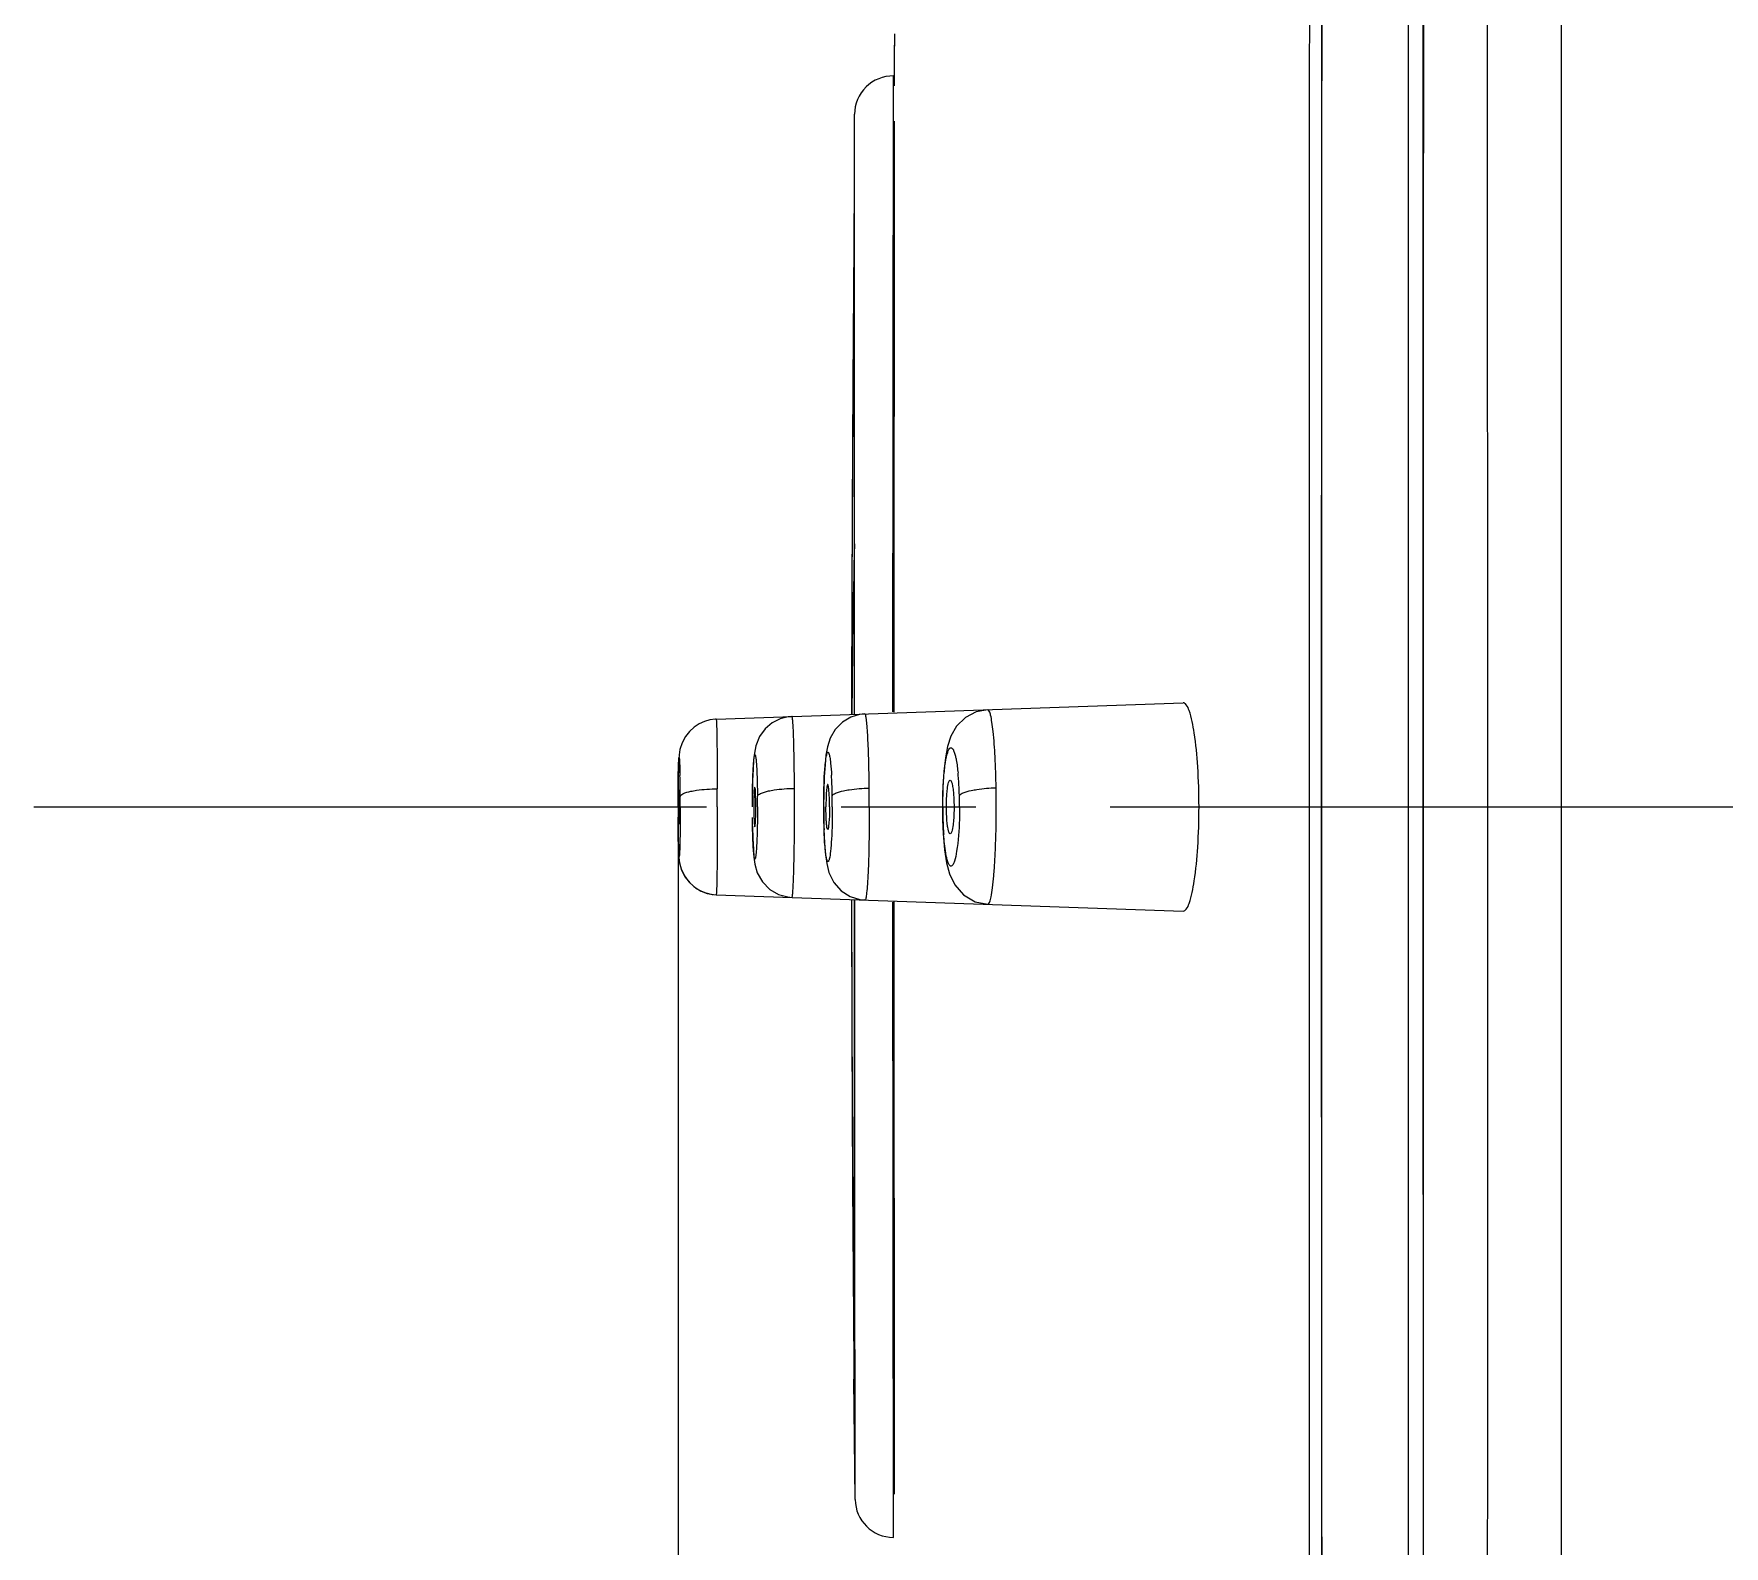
# Model space of a CAD drawing. Extents: x 60834 to 61254, y -28661 to -28364.
# Drawn here: x 61146.19 to 61168.18, y -28536.1 to -28516.44 of the extents above; entities that cross this region are included whole.
import ezdxf

# ---------------------------------------------------------------- set-up
doc = ezdxf.new("R2010")
doc.units = 0
doc.header["$LTSCALE"] = 7
doc.header["$MEASUREMENT"] = 0
doc.linetypes.add('CENTER', pattern=[2, 1.25, -0.25, 0.25, -0.25])
for name, color, linetype in [('08_ALL_FEATURES', 7, 'CONTINUOUS'), ('CL', 1, 'CENTER'), ('DIM', 2, 'CONTINUOUS')]:
    doc.layers.add(name, color=color, linetype=linetype)

msp = doc.modelspace()

# ---------------------------------------------------------------- linework, layer by layer
at = {"layer": '08_ALL_FEATURES', "color": 7, "linetype": 'Continuous'}
for p, q in [((61166.066, -28580.161), (61166.058, -28484.966)), ((61157.385, -28516.437), (61157.383, -28516.727)), ((61157.385, -28516.44), (61157.383, -28516.76)), ((61157.385, -28516.437), (61157.385, -28516.437)), ((61157.383, -28516.772), (61157.382, -28517.114)), ((61157.383, -28516.76), (61157.383, -28516.772)), ((61157.367, -28525.25), (61157.373, -28516.987)), ((61156.865, -28525.283), (61156.867, -28517.482)), ((61157.381, -28517.57), (61157.377, -28525.256)), ((61156.864, -28518.487), (61156.859, -28519.05)), ((61156.835, -28522.879), (61156.832, -28523.515)), ((61156.865, -28523), (61156.865, -28522.879)), ((61156.865, -28524.006), (61156.865, -28523)), ((61156.832, -28523.515), (61156.828, -28525.284)), ((61156.865, -28524.789), (61156.865, -28524.006)), ((61156.865, -28525.276), (61156.865, -28524.789)), ((61155.068, -28525.346), (61161.143, -28525.133)), ((61155.068, -28525.346), (61155.068, -28525.346)), ((61156.053, -28525.311), (61156.053, -28525.311)), ((61157.003, -28525.278), (61157.002, -28525.278)), ((61158.6, -28525.222), (61158.599, -28525.222)), ((61156.514, -28525.708), (61156.495, -28525.814)), ((61158.078, -28525.7), (61158.049, -28525.848)), ((61155.082, -28526.487), (61155.082, -28526.251)), ((61158.014, -28526.235), (61158.009, -28526.473)), ((61155.583, -28526.535), (61155.583, -28526.46)), ((61158.009, -28526.473), (61158.011, -28526.653)), ((61164.257, -28526.487), (61164.275, -28571.381)), ((61156.464, -28526.498), (61156.465, -28526.639)), ((61156.467, -28526.631), (61156.465, -28526.639)), ((61156.465, -28526.639), (61156.469, -28526.778)), ((61158.016, -28526.638), (61158.011, -28526.653)), ((61158.011, -28526.653), (61158.019, -28526.837)), ((61154.573, -28526.8), (61154.575, -28526.919)), ((61155.54, -28526.738), (61155.544, -28526.904)), ((61156.469, -28526.778), (61156.477, -28526.958)), ((61158.019, -28526.837), (61158.038, -28527.043)), ((61156.477, -28526.958), (61156.489, -28527.105)), ((61155.068, -28527.629), (61161.143, -28527.841)), ((61156.865, -28527.692), (61156.865, -28533.925)), ((61156.876, -28535.485), (61156.867, -28527.692)), ((61156.867, -28528.112), (61156.867, -28527.698)), ((61157.373, -28535.987), (61157.366, -28527.724)), ((61157.377, -28527.719), (61157.381, -28535.423)), ((61158.6, -28527.752), (61158.6, -28527.752)), ((61156.867, -28528.779), (61156.867, -28528.112)), ((61156.868, -28529.973), (61156.867, -28528.779)), ((61156.868, -28530.591), (61156.868, -28529.973)), ((61156.871, -28533.698), (61156.868, -28530.591)), ((61156.872, -28533.925), (61156.871, -28533.698)), ((61156.874, -28535.492), (61156.859, -28533.925))]:
    msp.add_line(p, q, dxfattribs=at)
for points in [[(61164.294, -28477.842), (61164.261, -28504.458), (61164.257, -28526.487)], [(61163.014, -28478.469), (61162.949, -28502.202), (61162.935, -28526.477), (61162.949, -28550.767)], [(61155.068, -28525.346), (61155.057, -28525.347), (61154.986, -28525.356), (61154.916, -28525.376), (61154.847, -28525.407), (61154.781, -28525.449), (61154.72, -28525.505), (61154.667, -28525.573), (61154.624, -28525.653), (61154.596, -28525.74), (61154.585, -28525.811), (61154.581, -28525.862), (61154.579, -28525.921), (61154.576, -28525.998), (61154.575, -28526.094), (61154.573, -28526.205), (61154.572, -28526.332), (61154.572, -28526.487)], [(61156.053, -28525.312), (61156.006, -28525.316), (61155.899, -28525.342), (61155.797, -28525.393), (61155.705, -28525.47), (61155.63, -28525.573), (61155.582, -28525.691), (61155.564, -28525.787), (61155.554, -28525.879), (61155.547, -28525.998), (61155.542, -28526.145), (61155.539, -28526.32)], [(61157.002, -28525.279), (61156.932, -28525.286), (61156.818, -28525.321), (61156.709, -28525.386), (61156.616, -28525.479), (61156.549, -28525.595), (61156.514, -28525.708)], [(61158.599, -28525.223), (61158.45, -28525.25), (61158.31, -28525.323), (61158.195, -28525.436), (61158.121, -28525.569), (61158.078, -28525.7)], [(61156.495, -28525.814), (61156.483, -28525.94), (61156.473, -28526.096), (61156.466, -28526.285), (61156.464, -28526.498)], [(61158.049, -28525.848), (61158.028, -28526.025), (61158.014, -28526.235)], [(61154.575, -28526.919), (61154.577, -28527.015), (61154.58, -28527.088), (61154.584, -28527.147)], [(61155.544, -28526.904), (61155.551, -28527.038), (61155.558, -28527.142)], [(61154.584, -28527.147), (61154.592, -28527.213), (61154.618, -28527.308), (61154.665, -28527.399), (61154.726, -28527.476), (61154.797, -28527.537), (61154.873, -28527.581), (61154.952, -28527.611), (61155.031, -28527.626), (61155.068, -28527.629)], [(61155.558, -28527.142), (61155.571, -28527.233), (61155.602, -28527.343), (61155.669, -28527.463), (61155.766, -28527.56), (61155.88, -28527.625), (61155.998, -28527.658), (61156.054, -28527.663)], [(61156.489, -28527.105), (61156.505, -28527.223), (61156.534, -28527.338), (61156.597, -28527.468), (61156.694, -28527.577), (61156.811, -28527.651), (61156.935, -28527.689), (61157.003, -28527.696)], [(61158.038, -28527.043), (61158.064, -28527.213), (61158.103, -28527.359), (61158.17, -28527.5), (61158.285, -28527.632), (61158.435, -28527.719), (61158.6, -28527.752)], [(61154.612, -28527.292), (61154.654, -28527.382), (61154.71, -28527.46), (61154.778, -28527.523), (61154.853, -28527.572), (61154.933, -28527.605), (61155.015, -28527.624), (61155.025, -28527.625)]]:
    msp.add_lwpolyline(points, dxfattribs=at)
for centre, radius, start, end in [((95585.885, -28526.542), 34421.818, 179.9392769, 180.0604501), ((82054.079, -28526.504), 20891.139, 179.9227889, 180.0772588), ((61157.367, -28517.484), 0.5, 89.2155, 179.7629), ((61930.094, -28526.628), 773.267, 179.43846, 179.900386), ((62062.331, -28526.741), 905.504, 179.51337, 179.755642), ((61321.916, -28526.588), 165.089, 178.77714, 179.54754), ((61154.881, -28526.384), 3.349, 4.4126, 5.7907), ((61133.969, -28526.435), 20.631, 0.2243, 0.9889), ((61116.79, -28526.482), 39.297, 359.9919, 0.3439), ((61150.841, -28526.399), 5.736, 2.1199, 3.2371), ((61149.223, -28526.461), 7.355, 0.9166, 2.1338), ((61132.5, -28526.482), 24.559, 359.9867, 0.559), ((61154.002, -28526.451), 4.23, 1.5553, 4.4032), ((61145.141, -28526.481), 13.569, 359.9736, 1.0282), ((61148.069, -28526.464), 6.522, 0.0047, 1.0863), ((61136.165, -28526.48), 18.425, 359.8474, 0.0507), ((61125.987, -28526.487), 28.613, 359.9986, 0.2652), ((61142.127, -28526.487), 13.478, 359.9971, 0.5873), ((61165.546, -28526.487), 9.08, 179.9988, 180.6062), ((61148.04, -28526.485), 8.538, 0.3116, 0.9508), ((61147.724, -28526.487), 8.854, 0.0004, 0.3151), ((61163.632, -28526.487), 5.618, 180.0064, 180.5238), ((61153.138, -28526.485), 5.095, 0.5472, 1.6688), ((61152.961, -28526.487), 5.273, 0.0001, 0.553), ((61165.241, -28526.491), 8.775, 180.6071, 180.9177), ((61164.096, -28526.513), 7.63, 180.8853, 182.0571), ((61163.473, -28526.489), 5.459, 180.519, 181.5661), ((61162.483, -28526.524), 4.468, 181.457, 184.1342), ((62043.88, -28526.356), 887.053, 180.086168, 180.488839), ((61930.113, -28526.346), 773.286, 180.099613, 180.56156), ((61157.375, -28535.485), 0.5, 180.8186, 269.6577)]:
    msp.add_arc(centre, radius, start, end, dxfattribs=at)
for points, knots in [([(61162.867, -28574.431), (61162.84, -28572.433), (61162.818, -28568.437), (61162.818, -28560.446), (61162.795, -28550.458), (61162.784, -28538.473), (61162.783, -28526.488), (61162.786, -28514.502), (61162.794, -28504.515), (61162.806, -28496.525), (61162.819, -28490.532), (61162.818, -28484.538), (61162.84, -28480.542), (61162.867, -28478.544)], [0, 0, 0, 0, 0.062524, 0.125022, 0.250014, 0.375007, 0.5, 0.624993, 0.749986, 0.812483, 0.874978, 0.937476, 1, 1, 1, 1]), ([(61165.109, -28580.022), (61165.105, -28572.138), (61165.099, -28560.292), (61165.097, -28544.48), (61165.105, -28528.617), (61165.095, -28508.801), (61165.099, -28492.951), (61165.104, -28485.036)], [0, 0, 0, 0, 0.249022, 0.374133, 0.499406, 0.750019, 1, 1, 1, 1]), ([(61164.281, -28489.86), (61164.281, -28492.906), (61164.27, -28498.999), (61164.265, -28511.185), (61164.263, -28526.417), (61164.263, -28544.695), (61164.276, -28556.881), (61164.28, -28562.974)], [0, 0, 0, 0, 0.124999, 0.25, 0.5, 0.75, 1, 1, 1, 1]), ([(61161.347, -28526.487), (61161.347, -28526.313), (61161.337, -28525.991), (61161.299, -28525.573), (61161.245, -28525.298), (61161.195, -28525.168), (61161.158, -28525.133), (61161.142, -28525.133)], [0, 0, 0, 0, 0.374855, 0.692257, 0.906591, 0.967143, 1, 1, 1, 1]), ([(61155.068, -28525.346), (61155.07, -28525.345), (61155.069, -28525.354), (61155.071, -28525.363), (61155.072, -28525.386), (61155.073, -28525.413), (61155.074, -28525.45), (61155.076, -28525.513), (61155.077, -28525.609), (61155.079, -28525.742), (61155.08, -28525.897), (61155.081, -28526.069), (61155.082, -28526.189), (61155.082, -28526.251)], [0, 0, 0, 0, 0.004673, 0.018405, 0.041152, 0.072679, 0.112738, 0.161081, 0.281367, 0.430032, 0.60312, 0.795357, 1, 1, 1, 1]), ([(61156.086, -28526.246), (61156.085, -28526.122), (61156.084, -28525.945), (61156.079, -28525.721), (61156.075, -28525.583), (61156.071, -28525.471), (61156.066, -28525.396), (61156.062, -28525.352), (61156.06, -28525.33), (61156.057, -28525.319), (61156.055, -28525.311), (61156.053, -28525.311)], [0, 0, 0, 0, 0.396227, 0.569043, 0.717565, 0.837781, 0.926219, 0.957816, 0.980677, 0.994619, 1, 1, 1, 1]), ([(61157.058, -28526.242), (61157.057, -28526.114), (61157.054, -28525.931), (61157.046, -28525.7), (61157.039, -28525.557), (61157.032, -28525.444), (61157.024, -28525.355), (61157.015, -28525.312), (61157.009, -28525.278), (61157.003, -28525.278)], [0, 0, 0, 0, 0.395585, 0.567913, 0.716201, 0.836269, 0.924895, 0.979522, 1, 1, 1, 1]), ([(61158.708, -28526.238), (61158.706, -28526.103), (61158.699, -28525.859), (61158.679, -28525.574), (61158.657, -28525.396), (61158.64, -28525.304), (61158.627, -28525.252), (61158.608, -28525.222), (61158.6, -28525.222)], [0, 0, 0, 0, 0.392224, 0.710487, 0.829992, 0.918717, 0.97464, 1, 1, 1, 1]), ([(61155.55, -28525.98), (61155.551, -28525.953), (61155.554, -28525.915), (61155.558, -28525.869), (61155.561, -28525.844), (61155.565, -28525.826), (61155.566, -28525.816), (61155.572, -28525.808), (61155.577, -28525.817), (61155.579, -28525.828), (61155.583, -28525.847), (61155.586, -28525.873), (61155.59, -28525.921), (61155.595, -28525.995), (61155.598, -28526.058), (61155.599, -28526.094)], [0, 0, 0, 0, 0.179477, 0.248871, 0.303594, 0.342987, 0.367055, 0.377297, 0.389259, 0.415769, 0.457587, 0.514382, 0.585671, 0.76899, 1, 1, 1, 1]), ([(61156.484, -28525.954), (61156.486, -28525.939), (61156.491, -28525.89), (61156.497, -28525.841), (61156.505, -28525.808)], [0, 0, 0, 0, 0.317002, 1, 1, 1, 1]), ([(61156.505, -28525.808), (61156.506, -28525.802), (61156.51, -28525.792), (61156.514, -28525.78), (61156.523, -28525.774), (61156.53, -28525.783), (61156.535, -28525.796), (61156.541, -28525.816), (61156.546, -28525.844), (61156.549, -28525.865), (61156.55, -28525.876)], [0, 0, 0, 0, 0.133713, 0.218416, 0.264264, 0.317291, 0.414192, 0.560557, 0.756236, 1, 1, 1, 1]), ([(61158.05, -28525.908), (61158.057, -28525.864), (61158.067, -28525.805), (61158.092, -28525.744), (61158.107, -28525.718), (61158.134, -28525.716), (61158.151, -28525.742), (61158.166, -28525.778), (61158.175, -28525.81), (61158.179, -28525.828)], [0, 0, 0, 0, 0.388749, 0.512371, 0.589587, 0.640482, 0.714086, 0.833093, 1, 1, 1, 1]), ([(61158.179, -28525.828), (61158.183, -28525.843), (61158.198, -28525.915), (61158.207, -28525.989), (61158.213, -28526.046)], [0, 0, 0, 0, 0.208932, 1, 1, 1, 1]), ([(61154.572, -28526.487), (61154.572, -28526.436), (61154.572, -28526.258), (61154.574, -28526.081), (61154.578, -28525.955)], [0, 0, 0, 0, 0.290739, 1, 1, 1, 1]), ([(61154.578, -28525.955), (61154.579, -28525.936), (61154.58, -28525.9), (61154.582, -28525.876), (61154.584, -28525.84), (61154.591, -28525.861), (61154.589, -28525.885), (61154.594, -28525.935), (61154.595, -28526), (61154.596, -28526.051), (61154.597, -28526.079)], [0, 0, 0, 0, 0.165411, 0.273322, 0.319695, 0.339316, 0.419893, 0.560162, 0.755593, 1, 1, 1, 1]), ([(61155.538, -28526.487), (61155.538, -28526.44), (61155.539, -28526.271), (61155.543, -28526.102), (61155.55, -28525.98)], [0, 0, 0, 0, 0.279633, 1, 1, 1, 1]), ([(61156.466, -28526.487), (61156.466, -28526.438), (61156.467, -28526.26), (61156.473, -28526.082), (61156.484, -28525.954)], [0, 0, 0, 0, 0.279622, 1, 1, 1, 1]), ([(61156.55, -28525.876), (61156.552, -28525.89), (61156.56, -28525.956), (61156.565, -28526.023), (61156.568, -28526.075)], [0, 0, 0, 0, 0.206787, 1, 1, 1, 1]), ([(61158.023, -28526.169), (61158.025, -28526.145), (61158.031, -28526.057), (61158.04, -28525.97), (61158.05, -28525.908)], [0, 0, 0, 0, 0.277686, 1, 1, 1, 1]), ([(61154.586, -28526.263), (61154.584, -28526.263), (61154.586, -28526.272), (61154.583, -28526.282), (61154.583, -28526.304), (61154.582, -28526.343), (61154.581, -28526.406), (61154.581, -28526.459), (61154.581, -28526.487)], [0, 0, 0, 0, 0.019526, 0.076127, 0.168542, 0.292798, 0.618484, 1, 1, 1, 1]), ([(61154.589, -28526.341), (61154.589, -28526.333), (61154.589, -28526.309), (61154.588, -28526.285), (61154.587, -28526.27)], [0, 0, 0, 0, 0.339521, 1, 1, 1, 1]), ([(61154.737, -28526.284), (61154.762, -28526.279), (61154.876, -28526.259), (61154.992, -28526.252), (61155.082, -28526.251)], [0, 0, 0, 0, 0.225175, 1, 1, 1, 1]), ([(61155.57, -28526.229), (61155.569, -28526.229), (61155.567, -28526.238), (61155.565, -28526.25), (61155.563, -28526.275), (61155.56, -28526.321), (61155.558, -28526.394), (61155.558, -28526.454), (61155.558, -28526.487)], [0, 0, 0, 0, 0.021383, 0.07845, 0.170862, 0.294853, 0.619626, 1, 1, 1, 1]), ([(61155.583, -28526.46), (61155.583, -28526.413), (61155.58, -28526.338), (61155.579, -28526.263), (61155.574, -28526.237)], [0, 0, 0, 0, 0.634969, 1, 1, 1, 1]), ([(61155.599, -28526.094), (61155.6, -28526.113), (61155.602, -28526.198), (61155.604, -28526.283), (61155.604, -28526.348)], [0, 0, 0, 0, 0.2326, 1, 1, 1, 1]), ([(61155.746, -28526.28), (61155.771, -28526.275), (61155.883, -28526.255), (61155.998, -28526.247), (61156.086, -28526.246)], [0, 0, 0, 0, 0.226186, 1, 1, 1, 1]), ([(61156.518, -28526.195), (61156.516, -28526.195), (61156.512, -28526.206), (61156.509, -28526.22), (61156.505, -28526.248), (61156.5, -28526.3), (61156.496, -28526.381), (61156.495, -28526.45), (61156.495, -28526.487)], [0, 0, 0, 0, 0.02478, 0.083247, 0.175581, 0.299187, 0.621265, 1, 1, 1, 1]), ([(61156.528, -28526.225), (61156.527, -28526.218), (61156.525, -28526.209), (61156.521, -28526.195), (61156.518, -28526.195)], [0, 0, 0, 0, 0.712494, 1, 1, 1, 1]), ([(61156.542, -28526.487), (61156.542, -28526.436), (61156.539, -28526.348), (61156.534, -28526.26), (61156.528, -28526.225)], [0, 0, 0, 0, 0.590092, 1, 1, 1, 1]), ([(61156.723, -28526.277), (61156.748, -28526.271), (61156.859, -28526.252), (61156.971, -28526.244), (61157.058, -28526.242)], [0, 0, 0, 0, 0.227231, 1, 1, 1, 1]), ([(61158.014, -28526.487), (61158.014, -28526.46), (61158.015, -28526.354), (61158.018, -28526.248), (61158.023, -28526.169)], [0, 0, 0, 0, 0.255893, 1, 1, 1, 1]), ([(61158.068, -28526.314), (61158.069, -28526.301), (61158.073, -28526.259), (61158.079, -28526.216), (61158.086, -28526.187)], [0, 0, 0, 0, 0.296001, 1, 1, 1, 1]), ([(61158.086, -28526.187), (61158.089, -28526.175), (61158.093, -28526.159), (61158.105, -28526.14), (61158.111, -28526.14)], [0, 0, 0, 0, 0.67486, 1, 1, 1, 1]), ([(61158.111, -28526.14), (61158.117, -28526.14), (61158.13, -28526.162), (61158.139, -28526.198), (61158.15, -28526.262), (61158.154, -28526.31), (61158.156, -28526.337)], [0, 0, 0, 0, 0.092804, 0.293583, 0.602656, 1, 1, 1, 1]), ([(61158.385, -28526.273), (61158.41, -28526.268), (61158.516, -28526.249), (61158.625, -28526.24), (61158.708, -28526.238)], [0, 0, 0, 0, 0.229201, 1, 1, 1, 1]), ([(61154.6, -28526.487), (61154.6, -28526.564), (61154.6, -28526.676), (61154.598, -28526.819), (61154.597, -28526.912), (61154.595, -28526.992), (61154.593, -28527.052), (61154.59, -28527.099), (61154.589, -28527.116), (61154.587, -28527.131), (61154.584, -28527.125), (61154.584, -28527.119), (61154.582, -28527.106), (61154.581, -28527.088), (61154.579, -28527.054), (61154.577, -28527.001), (61154.575, -28526.924), (61154.573, -28526.795), (61154.572, -28526.692), (61154.572, -28526.62)], [0, 0, 0, 0, 0.199679, 0.291282, 0.373005, 0.442219, 0.496671, 0.534557, 0.554481, 0.557669, 0.559687, 0.566154, 0.577201, 0.592718, 0.612574, 0.664738, 0.73205, 0.812365, 1, 1, 1, 1]), ([(61154.581, -28526.487), (61154.581, -28526.516), (61154.581, -28526.569), (61154.582, -28526.631), (61154.583, -28526.671), (61154.583, -28526.693), (61154.586, -28526.703), (61154.584, -28526.712), (61154.586, -28526.712)], [0, 0, 0, 0, 0.382141, 0.706073, 0.830436, 0.922976, 0.980127, 1, 1, 1, 1]), ([(61154.6, -28526.354), (61154.601, -28526.338), (61154.654, -28526.303), (61154.702, -28526.292), (61154.737, -28526.284)], [0, 0, 0, 0, 0.318171, 1, 1, 1, 1]), ([(61155.082, -28526.487), (61155.082, -28526.561), (61155.082, -28526.707), (61155.081, -28526.918), (61155.08, -28527.113), (61155.079, -28527.283), (61155.077, -28527.407), (61155.075, -28527.49), (61155.074, -28527.538), (61155.072, -28527.575), (61155.072, -28527.604), (61155.069, -28527.618), (61155.07, -28527.628), (61155.068, -28527.629)], [0, 0, 0, 0, 0.194197, 0.381897, 0.554661, 0.705987, 0.83022, 0.880729, 0.922853, 0.956107, 0.980116, 0.994756, 1, 1, 1, 1]), ([(61155.605, -28526.487), (61155.605, -28526.568), (61155.604, -28526.686), (61155.6, -28526.838), (61155.597, -28526.936), (61155.592, -28527.019), (61155.588, -28527.084), (61155.582, -28527.131), (61155.579, -28527.153), (61155.573, -28527.166), (61155.567, -28527.161), (61155.566, -28527.153), (61155.562, -28527.139), (61155.56, -28527.12), (61155.556, -28527.085), (61155.551, -28527.028), (61155.547, -28526.947), (61155.542, -28526.811), (61155.54, -28526.702), (61155.539, -28526.626)], [0, 0, 0, 0, 0.198839, 0.290049, 0.371408, 0.440336, 0.494615, 0.532486, 0.552708, 0.556545, 0.55959, 0.566471, 0.577763, 0.593437, 0.61339, 0.665603, 0.732817, 0.812969, 1, 1, 1, 1]), ([(61155.558, -28526.487), (61155.558, -28526.52), (61155.558, -28526.581), (61155.56, -28526.653), (61155.563, -28526.699), (61155.565, -28526.724), (61155.567, -28526.736), (61155.569, -28526.746), (61155.57, -28526.746)], [0, 0, 0, 0, 0.381007, 0.70398, 0.828101, 0.920666, 0.978292, 1, 1, 1, 1]), ([(61155.604, -28526.348), (61155.608, -28526.332), (61155.662, -28526.3), (61155.711, -28526.288), (61155.746, -28526.28)], [0, 0, 0, 0, 0.325002, 1, 1, 1, 1]), ([(61156.054, -28527.663), (61156.056, -28527.663), (61156.058, -28527.652), (61156.061, -28527.638), (61156.064, -28527.608), (61156.068, -28527.55), (61156.073, -28527.452), (61156.078, -28527.308), (61156.082, -28527.132), (61156.085, -28526.931), (61156.086, -28526.713), (61156.087, -28526.563), (61156.087, -28526.487)], [0, 0, 0, 0, 0.005749, 0.02052, 0.04458, 0.077848, 0.170412, 0.294541, 0.445748, 0.618387, 0.805951, 1, 1, 1, 1]), ([(61156.498, -28526.633), (61156.498, -28526.622), (61156.496, -28526.573), (61156.495, -28526.524), (61156.495, -28526.487)], [0, 0, 0, 0, 0.235716, 1, 1, 1, 1]), ([(61156.541, -28526.487), (61156.541, -28526.512), (61156.54, -28526.597), (61156.538, -28526.681), (61156.53, -28526.74)], [0, 0, 0, 0, 0.297536, 1, 1, 1, 1]), ([(61156.578, -28526.487), (61156.578, -28526.627), (61156.575, -28526.82), (61156.557, -28527.046), (61156.547, -28527.132), (61156.539, -28527.165)], [0, 0, 0, 0, 0.61796, 0.850252, 1, 1, 1, 1]), ([(61156.577, -28526.343), (61156.584, -28526.326), (61156.638, -28526.298), (61156.688, -28526.285), (61156.723, -28526.277)], [0, 0, 0, 0, 0.332671, 1, 1, 1, 1]), ([(61157.059, -28526.487), (61157.059, -28526.641), (61157.057, -28526.865), (61157.051, -28527.15), (61157.044, -28527.331), (61157.036, -28527.479), (61157.028, -28527.581), (61157.02, -28527.64), (61157.015, -28527.67), (61157.011, -28527.687), (61157.006, -28527.696), (61157.003, -28527.697)], [0, 0, 0, 0, 0.381115, 0.553328, 0.70424, 0.828257, 0.9207, 0.953925, 0.978165, 0.993313, 1, 1, 1, 1]), ([(61158.062, -28526.487), (61158.062, -28526.472), (61158.062, -28526.414), (61158.065, -28526.357), (61158.068, -28526.314)], [0, 0, 0, 0, 0.259101, 1, 1, 1, 1]), ([(61158.068, -28526.652), (61158.067, -28526.639), (61158.063, -28526.584), (61158.062, -28526.529), (61158.062, -28526.487)], [0, 0, 0, 0, 0.237619, 1, 1, 1, 1]), ([(61158.161, -28526.487), (61158.161, -28526.502), (61158.161, -28526.56), (61158.158, -28526.618), (61158.155, -28526.66)], [0, 0, 0, 0, 0.25907, 1, 1, 1, 1]), ([(61158.156, -28526.337), (61158.157, -28526.349), (61158.16, -28526.399), (61158.161, -28526.449), (61158.161, -28526.487)], [0, 0, 0, 0, 0.240168, 1, 1, 1, 1]), ([(61158.233, -28526.487), (61158.233, -28526.541), (61158.23, -28526.734), (61158.218, -28526.927), (61158.195, -28527.064)], [0, 0, 0, 0, 0.278984, 1, 1, 1, 1]), ([(61158.231, -28526.337), (61158.242, -28526.32), (61158.297, -28526.295), (61158.35, -28526.281), (61158.385, -28526.273)], [0, 0, 0, 0, 0.348853, 1, 1, 1, 1]), ([(61158.6, -28527.752), (61158.611, -28527.752), (61158.631, -28527.711), (61158.646, -28527.645), (61158.665, -28527.526), (61158.68, -28527.372), (61158.693, -28527.182), (61158.707, -28526.884), (61158.71, -28526.649), (61158.711, -28526.487)], [0, 0, 0, 0, 0.025368, 0.083723, 0.176112, 0.299564, 0.449657, 0.620921, 1, 1, 1, 1]), ([(61161.142, -28527.841), (61161.158, -28527.842), (61161.195, -28527.807), (61161.245, -28527.676), (61161.299, -28527.402), (61161.337, -28526.984), (61161.347, -28526.661), (61161.347, -28526.487)], [0, 0, 0, 0, 0.032871, 0.093437, 0.307797, 0.625178, 1, 1, 1, 1]), ([(61154.586, -28526.712), (61154.587, -28526.712), (61154.586, -28526.705), (61154.588, -28526.697), (61154.588, -28526.68), (61154.589, -28526.648), (61154.59, -28526.597), (61154.59, -28526.553), (61154.591, -28526.529)], [0, 0, 0, 0, 0.018661, 0.07311, 0.161968, 0.282732, 0.60447, 1, 1, 1, 1]), ([(61155.57, -28526.746), (61155.572, -28526.746), (61155.573, -28526.739), (61155.575, -28526.729), (61155.577, -28526.71), (61155.58, -28526.673), (61155.582, -28526.614), (61155.583, -28526.563), (61155.583, -28526.535)], [0, 0, 0, 0, 0.020618, 0.075439, 0.16424, 0.284721, 0.60555, 1, 1, 1, 1]), ([(61156.518, -28526.779), (61156.514, -28526.779), (61156.51, -28526.76), (61156.505, -28526.736), (61156.501, -28526.688), (61156.499, -28526.653), (61156.498, -28526.633)], [0, 0, 0, 0, 0.079329, 0.278924, 0.59245, 1, 1, 1, 1]), ([(61158.111, -28526.835), (61158.105, -28526.835), (61158.093, -28526.814), (61158.084, -28526.78), (61158.074, -28526.721), (61158.069, -28526.677), (61158.068, -28526.652)], [0, 0, 0, 0, 0.095852, 0.296788, 0.604139, 1, 1, 1, 1]), ([(61158.155, -28526.66), (61158.153, -28526.673), (61158.149, -28526.716), (61158.143, -28526.759), (61158.136, -28526.788)], [0, 0, 0, 0, 0.296108, 1, 1, 1, 1]), ([(61156.493, -28527.1), (61156.49, -28527.08), (61156.479, -28526.976), (61156.474, -28526.871), (61156.471, -28526.787)], [0, 0, 0, 0, 0.195888, 1, 1, 1, 1]), ([(61156.53, -28526.74), (61156.528, -28526.75), (61156.526, -28526.76), (61156.522, -28526.779), (61156.518, -28526.779)], [0, 0, 0, 0, 0.719478, 1, 1, 1, 1]), ([(61158.066, -28527.149), (61158.061, -28527.129), (61158.042, -28527.029), (61158.032, -28526.927), (61158.026, -28526.846)], [0, 0, 0, 0, 0.200782, 1, 1, 1, 1]), ([(61158.136, -28526.788), (61158.133, -28526.8), (61158.129, -28526.816), (61158.117, -28526.835), (61158.111, -28526.835)], [0, 0, 0, 0, 0.678929, 1, 1, 1, 1]), ([(61156.539, -28527.165), (61156.537, -28527.172), (61156.534, -28527.182), (61156.529, -28527.194), (61156.521, -28527.2), (61156.513, -28527.192), (61156.509, -28527.18), (61156.503, -28527.16), (61156.498, -28527.133), (61156.495, -28527.112), (61156.493, -28527.1)], [0, 0, 0, 0, 0.137441, 0.225418, 0.273014, 0.324373, 0.419052, 0.563423, 0.757469, 1, 1, 1, 1]), ([(61158.195, -28527.064), (61158.188, -28527.108), (61158.177, -28527.167), (61158.153, -28527.229), (61158.137, -28527.256), (61158.111, -28527.26), (61158.094, -28527.234), (61158.079, -28527.199), (61158.07, -28527.167), (61158.066, -28527.149)], [0, 0, 0, 0, 0.391926, 0.517506, 0.596526, 0.647509, 0.719105, 0.835636, 1, 1, 1, 1])]:
    msp.add_open_spline(points, degree=3, knots=knots, dxfattribs=at)
at = {"layer": 'CL'}
msp.add_line((61146.193, -28526.486), (61206.735, -28526.486), dxfattribs=at)
at = {"layer": 'DIM'}
msp.add_line((61154.572, -28526.486), (61154.572, -28642.826), dxfattribs=at)

doc.saveas('drawing.dxf')
